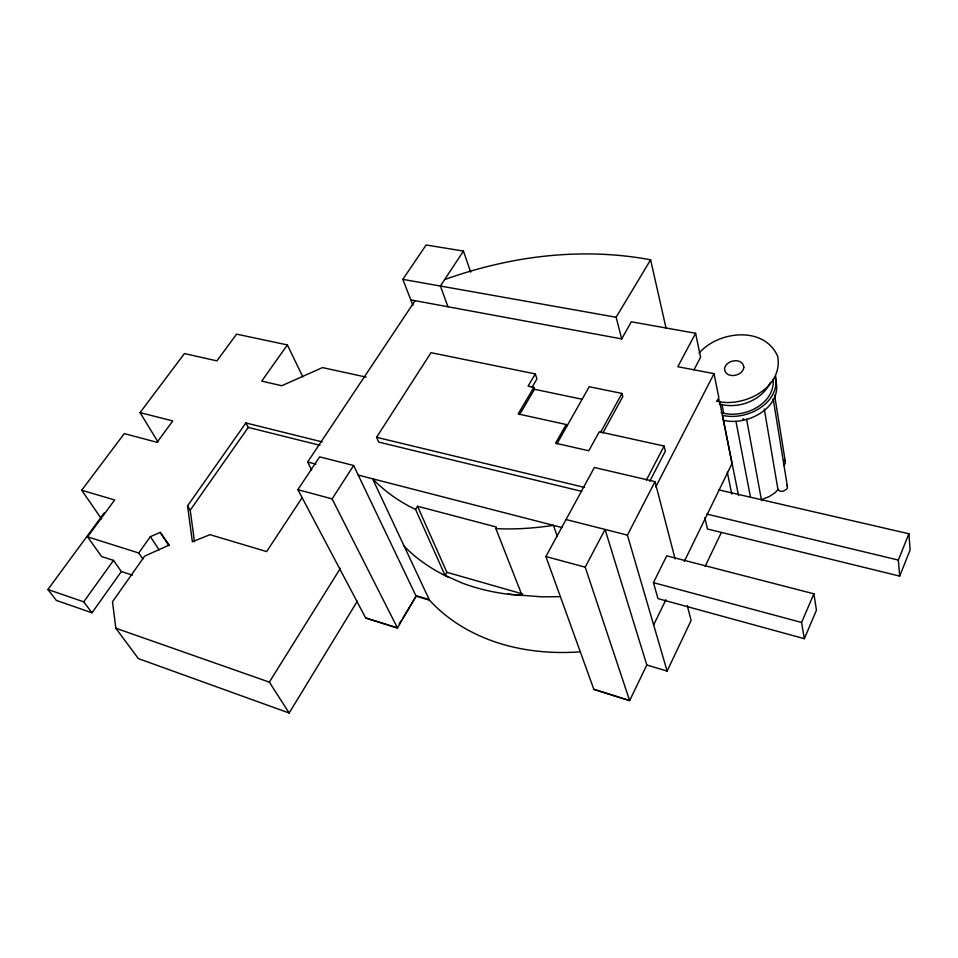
<?xml version="1.0" encoding="UTF-8"?>
<svg xmlns="http://www.w3.org/2000/svg" width="958" height="958" viewBox="0 0 958 958"><rect width="100%" height="100%" fill="white"/><g stroke="black" fill="none" stroke-linecap="round" stroke-linejoin="round"><path stroke-width="1.44" d="M507.788 594.176L522.086 595.469L522.577 593.936L446.895 572.309L417.532 506.243L415.58 509.44L445.087 575.435L461.648 582.847A203.288 147.616 -17.3 0 0 507.788 594.176L541.989 596.858L559.747 596.678M522.086 595.469L495.873 528.612L496.424 527.044L417.532 506.243M704.86 517.631L707.459 528.996L899.694 576.117L910.1 549.988L908.891 533.762L718.62 489.861M899.694 576.117L898.341 560.059L908.891 533.762M804.325 638.687L816.444 610.234L813.893 593.804L666.744 555.832L653.452 582.656L657.954 598.594L804.325 638.687L801.583 622.46L813.893 593.804M675.127 558.945L655.021 481.623L594.367 467.492L545.892 556.55L593.876 689.413L629.645 700.597L585.206 567.16L605.061 529.439L646.818 665.02L667.127 671.079L691.113 620.437L687.257 605.6M705.148 566.358L721.278 532.648M646.818 665.02L629.645 700.597L593.924 689.329M684.287 561.472L732.032 463.54L719.506 400.971M653.643 624.891L665.918 599.72M699.089 353.155C718.153 330.821 764.496 325.6 777.704 356.424C783.237 388.002 743.971 407.713 716.979 401.294L718.847 397.618L714.045 373.644L677.809 366.722L695.604 333.264L631.322 321.804L621.694 338.904L410.814 299.89M667.127 671.079L627.418 535.127L655.021 481.623M655.739 486.963L714.045 373.644M646.41 480.042L664.086 446.033L599.253 431.783L588.811 450.775L555.58 443.219L566.178 424.514L518.182 413.964L533.857 387.355L528.062 386.146L535.306 373.919L431.016 352.676L376.554 437.303L378.709 442.093L581.781 491.37M649.787 481.203L665.355 451.17L664.086 446.033M694.011 369.776L700.573 357.262L695.604 333.264M600.534 432.429L621.981 393.439L589.23 386.745L556.909 443.889M602.869 432.956L622.82 396.588L621.981 393.439M621.694 338.904L616.126 317.254L650.614 259.834L666.038 328.091M445.087 575.435L446.895 572.309M397.462 627.969L416.131 596.175L353.646 465.504L319.613 456.858L297.89 489.658L365.74 618.042L397.462 627.969L332.103 498.89L297.89 489.658M519.583 414.61L534.492 389.283L533.857 387.355M531.882 387.499L536.923 378.949L535.306 373.919M770.507 382.398C761.742 400.66 738.45 409.413 719.386 404.025M142.838 558.969L138.766 552.994L150.358 536.66L160.214 532.397L169.255 545.018L144.682 556.131L112.481 601.72L115.834 628.22L138.335 658.589L289.16 713.015L357.322 601.169M399.175 623.981L401.486 620.197M403.031 617.67L416.407 595.732L429.28 599.612M289.16 713.015L269.33 682.132L340.377 568.322M332.103 498.89L353.646 465.504M412.97 305.434L402.827 279.365L426.13 244.985L463.433 251.068L440.393 286.035L447.985 306.776M301.986 497.885L266.635 551.58L209.994 534.672L192.366 541.749L187.552 505.884L245.871 422.957L322.116 441.877M311.685 469.971L307.638 462.043L415.077 300.68M194.498 541.761L190.223 510.207L248.266 427.4L245.871 422.957M157.938 441.866L140.06 412.611L184.439 353.562L216.915 360.879L236.578 334.138L287.376 344.928L261.702 381.128L281.748 385.727L322.511 367.597L366.076 377.117M104.326 512.769L47.9 589.493L56.33 600.403L91.992 612.809L121.343 571.543L113.499 560.382L101.572 556.538L87.573 536.839L114.673 499.98L81.693 490.233L124.277 433.603L157.064 442.309L172.763 420.945L140.06 412.611M91.992 612.809L83.741 601.84L113.499 560.382M783.5 465.528L784.398 464.702A5.64 4.191 -8.7 0 0 785.297 461.66L774.615 395.211M742.558 419.484L743.767 418.79M762.269 499.298L769.226 496.591L775.166 492.651L777.968 489.622L764.28 408.958M444.644 279.592C472.557 269.557 501.441 262.205 530.804 257.93A315.829 234.027 -19.7 0 1 650.614 259.822M719.219 399.522L718.704 399.678A11.233 3.82 -78.3 0 0 716.979 401.294M495.873 528.612C515.129 529.606 534.42 528.193 553.461 525.367L557.34 536.552M402.827 279.365L616.126 317.254M534.492 389.283L582.153 399.27M706.788 514.075L898.341 560.059M376.554 437.303L584.56 487.43M248.266 427.4L320.032 445.326M566.046 519.523L627.418 535.127M307.638 462.043L315.996 464.187M358.22 475.072L562.142 527.595M653.452 582.656L801.583 622.46M545.892 556.55L585.206 567.16M721.099 412.563C742.725 419.305 774.89 404.815 773.238 379.464M723.458 420.191C747.491 426.645 784.398 406.551 775.285 378.578M416.131 596.175L429.495 600.163C448.368 620.916 473.432 635.274 500.076 643.536A194.713 146.646 -16.8 0 0 579.71 651.859M87.573 536.839L138.766 552.994M365.788 617.958L396.863 627.777M121.343 571.543L132.372 575.135M47.9 589.493L83.741 601.84M115.834 628.22L269.33 682.132M415.58 509.44C399.546 501.896 384.9 491.502 372.578 478.772L429.495 600.163M447.937 576.967C431.783 569.268 416.73 559.137 404.24 546.288M784.243 459.888L785.297 461.66M777.716 489.31L779.369 490.819A4.802 3.616 -8.3 0 0 783.141 491.226L786.458 489.322A5.712 4.299 -8.3 0 0 787.368 486.221L773.286 399.438M81.693 490.233L101.476 518.889M150.358 536.66L159.124 549.916M160.214 532.397L168.883 545.677M187.552 505.884L190.223 510.207M287.376 344.928L302.812 376.829M786.985 485.227L787.368 486.221M463.433 251.068L470.665 272.12M566.178 424.514L566.777 426.454M727.302 472.222L731.78 494.053M738.522 495.514L722.476 415.305C746.21 421.125 780.53 403.593 775.621 375.907M722.009 404.731L723.709 413.281M735.96 421.388L750.425 496.962M746.581 419.065L761.562 500.675M773.082 399.043A6.083 4.359 -9.9 0 1 772.747 400.133M743.827 367.441C742.761 376.602 725.194 379.176 724.523 368.758C725.673 359.669 743.049 357.106 743.827 367.441"/></g></svg>
